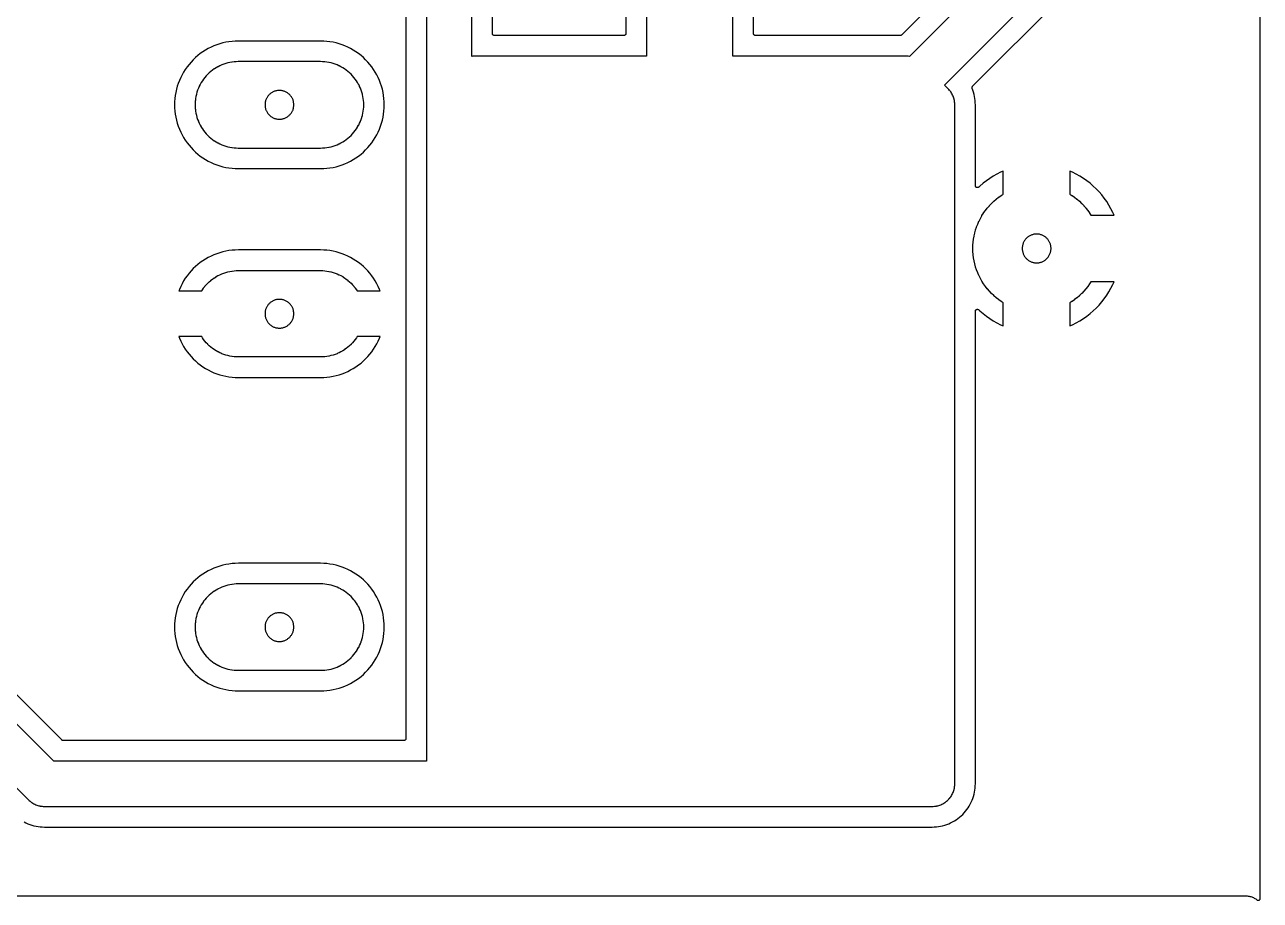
# Model space of a CAD drawing. Header units: millimetres. Extents: x -0.1 to 60, y -80 to 0.1.
# Drawn here: x 30 to 60.05, y -39.66 to -18.37 of the extents above; entities that cross this region are included whole.
import ezdxf

# ---------------------------------------------------------------- set-up
doc = ezdxf.new("R2010")
doc.units = ezdxf.units.MM

msp = doc.modelspace()

# ---------------------------------------------------------------- linework, layer by layer
for points in [[(0, -39.555), (59.689, -39.555), (59.712, -39.555), (59.734, -39.557), (59.756, -39.56), (59.778, -39.563), (59.799, -39.568), (59.821, -39.574), (59.842, -39.581), (59.862, -39.589), (59.883, -39.598), (59.902, -39.608), (59.921, -39.619), (59.94, -39.631), (59.958, -39.643), (59.969, -39.652), (59.971, -39.653), (59.973, -39.655), (59.975, -39.656), (59.977, -39.657), (59.98, -39.658), (59.982, -39.659), (59.984, -39.66), (59.986, -39.661), (59.989, -39.661), (59.991, -39.662), (59.994, -39.662), (59.996, -39.662), (59.998, -39.663), (60.001, -39.663), (60.003, -39.662), (60.006, -39.662), (60.008, -39.662), (60.01, -39.661), (60.013, -39.661), (60.015, -39.66), (60.017, -39.659), (60.02, -39.659), (60.022, -39.657), (60.024, -39.656), (60.026, -39.655), (60.028, -39.654), (60.03, -39.652), (60.032, -39.651), (60.034, -39.649), (60.036, -39.648), (60.037, -39.646), (60.039, -39.644), (60.04, -39.642), (60.042, -39.64), (60.043, -39.638), (60.044, -39.636), (60.045, -39.634), (60.046, -39.631), (60.047, -39.629), (60.048, -39.627), (60.049, -39.625), (60.049, -39.622), (60.049, -39.62), (60.05, -39.617), (60.05, -39.615), (60.05, -39.613), (60.05, 0)], [(39.772, -9.843), (39.772, -36.28), (30.708, -36.28), (28.49, -34.062)], [(39.272, -9.843), (39.272, -35.729), (39.272, -35.732), (39.272, -35.734), (39.271, -35.737), (39.271, -35.739), (39.27, -35.742), (39.27, -35.744), (39.269, -35.746), (39.268, -35.749), (39.267, -35.751), (39.266, -35.753), (39.265, -35.755), (39.264, -35.757), (39.262, -35.759), (39.261, -35.761), (39.259, -35.763), (39.257, -35.765), (39.256, -35.766), (39.254, -35.768), (39.252, -35.77), (39.25, -35.771), (39.248, -35.772), (39.246, -35.774), (39.243, -35.775), (39.241, -35.776), (39.239, -35.777), (39.236, -35.777), (39.234, -35.778), (39.232, -35.778), (39.229, -35.779), (39.227, -35.779), (39.224, -35.779), (39.222, -35.779), (30.936, -35.779), (30.933, -35.779), (30.931, -35.779), (30.929, -35.779), (30.926, -35.778), (30.924, -35.778), (30.921, -35.777), (30.919, -35.777), (30.917, -35.776), (30.914, -35.775), (30.912, -35.774), (30.91, -35.772), (30.908, -35.771), (30.906, -35.77), (30.904, -35.768), (30.902, -35.766), (30.901, -35.765), (29.005, -33.869)], [(45.122, -14.561), (45.122, -19.135), (40.958, -19.135), (40.956, -19.135), (40.932, -19.135), (40.929, -19.135), (40.905, -19.137), (40.902, -19.138), (40.878, -19.141), (40.876, -19.141), (40.873, -19.141), (40.873, -10.07)], [(44.622, -17.857), (44.622, -18.584), (44.622, -18.587), (44.622, -18.589), (44.622, -18.592), (44.621, -18.594), (44.621, -18.597), (44.62, -18.599), (44.619, -18.601), (44.618, -18.604), (44.617, -18.606), (44.616, -18.608), (44.615, -18.61), (44.614, -18.612), (44.612, -18.614), (44.611, -18.616), (44.609, -18.618), (44.608, -18.62), (44.606, -18.621), (44.604, -18.623), (44.602, -18.625), (44.6, -18.626), (44.598, -18.627), (44.596, -18.629), (44.594, -18.63), (44.591, -18.631), (44.589, -18.632), (44.587, -18.632), (44.584, -18.633), (44.582, -18.633), (44.58, -18.634), (44.577, -18.634), (44.575, -18.634), (44.572, -18.634), (41.423, -18.634), (41.421, -18.634), (41.418, -18.634), (41.416, -18.634), (41.413, -18.633), (41.411, -18.633), (41.409, -18.632), (41.406, -18.632), (41.404, -18.631), (41.402, -18.63), (41.399, -18.629), (41.397, -18.627), (41.395, -18.626), (41.393, -18.625), (41.391, -18.623), (41.389, -18.621), (41.388, -18.62), (41.386, -18.618), (41.384, -18.616), (41.383, -18.614), (41.381, -18.612), (41.38, -18.61), (41.379, -18.608), (41.378, -18.606), (41.377, -18.604), (41.376, -18.601), (41.375, -18.599), (41.375, -18.597), (41.374, -18.594), (41.374, -18.592), (41.373, -18.589), (41.373, -18.587), (41.373, -18.584), (41.373, -10.298)], [(55.693, -14.966), (51.518, -19.141), (51.517, -19.141), (51.515, -19.141), (51.49, -19.138), (51.488, -19.137), (51.463, -19.135), (51.461, -19.135), (51.436, -19.135), (51.435, -19.135), (47.224, -19.135), (47.224, -14.561)], [(54.929, -15.023), (51.332, -18.62), (51.33, -18.621), (51.328, -18.623), (51.326, -18.625), (51.324, -18.626), (51.322, -18.627), (51.32, -18.629), (51.318, -18.63), (51.316, -18.631), (51.313, -18.632), (51.311, -18.632), (51.309, -18.633), (51.306, -18.633), (51.304, -18.634), (51.302, -18.634), (51.299, -18.634), (51.297, -18.634), (47.774, -18.634), (47.771, -18.634), (47.769, -18.634), (47.766, -18.634), (47.764, -18.633), (47.762, -18.633), (47.759, -18.632), (47.757, -18.632), (47.755, -18.631), (47.752, -18.63), (47.75, -18.629), (47.748, -18.627), (47.746, -18.626), (47.744, -18.625), (47.742, -18.623), (47.74, -18.621), (47.738, -18.62), (47.737, -18.618), (47.735, -18.616), (47.734, -18.614), (47.732, -18.612), (47.731, -18.61), (47.73, -18.608), (47.729, -18.606), (47.728, -18.604), (47.727, -18.601), (47.726, -18.599), (47.725, -18.597), (47.725, -18.594), (47.724, -18.592), (47.724, -18.589), (47.724, -18.587), (47.724, -18.584), (47.724, -17.857)], [(27.551, -34.679), (30.091, -37.219), (30.092, -37.22), (30.11, -37.237), (30.111, -37.239), (30.13, -37.255), (30.132, -37.256), (30.151, -37.271), (30.153, -37.273), (30.173, -37.287), (30.175, -37.288), (30.196, -37.301), (30.198, -37.303), (30.22, -37.315), (30.222, -37.316), (30.244, -37.327), (30.246, -37.328), (30.268, -37.338), (30.271, -37.339), (30.293, -37.348), (30.296, -37.348), (30.319, -37.356), (30.321, -37.357), (30.345, -37.363), (30.347, -37.364), (30.371, -37.369), (30.374, -37.37), (30.398, -37.374), (30.4, -37.374), (30.425, -37.377), (30.427, -37.378), (30.452, -37.38), (30.454, -37.38), (30.479, -37.38), (30.48, -37.38), (52.07, -37.38), (52.071, -37.38), (52.096, -37.38), (52.098, -37.38), (52.123, -37.378), (52.125, -37.377), (52.15, -37.374), (52.152, -37.374), (52.176, -37.37), (52.179, -37.369), (52.203, -37.364), (52.205, -37.363), (52.229, -37.357), (52.231, -37.356), (52.254, -37.348), (52.257, -37.348), (52.279, -37.339), (52.282, -37.338), (52.304, -37.328), (52.306, -37.327), (52.328, -37.316), (52.33, -37.315), (52.352, -37.303), (52.354, -37.301), (52.375, -37.288), (52.377, -37.287), (52.397, -37.273), (52.399, -37.271), (52.418, -37.256), (52.42, -37.255), (52.439, -37.239), (52.44, -37.237), (52.458, -37.22), (52.46, -37.218), (52.477, -37.2), (52.479, -37.199), (52.495, -37.18), (52.496, -37.178), (52.511, -37.159), (52.513, -37.157), (52.527, -37.137), (52.528, -37.135), (52.541, -37.114), (52.543, -37.112), (52.555, -37.09), (52.556, -37.088), (52.567, -37.066), (52.568, -37.064), (52.578, -37.042), (52.579, -37.039), (52.588, -37.017), (52.588, -37.014), (52.596, -36.991), (52.597, -36.989), (52.603, -36.965), (52.604, -36.963), (52.609, -36.939), (52.61, -36.936), (52.614, -36.912), (52.614, -36.91), (52.617, -36.885), (52.618, -36.883), (52.62, -36.858), (52.62, -36.856), (52.62, -36.831), (52.62, -36.83), (52.62, -20.32), (52.62, -20.319), (52.62, -20.294), (52.62, -20.292), (52.618, -20.267), (52.617, -20.265), (52.614, -20.24), (52.614, -20.238), (52.61, -20.214), (52.609, -20.211), (52.604, -20.187), (52.603, -20.185), (52.597, -20.161), (52.596, -20.159), (52.588, -20.136), (52.588, -20.133), (52.579, -20.111), (52.578, -20.108), (52.568, -20.086), (52.567, -20.084), (52.556, -20.062), (52.555, -20.06), (52.543, -20.038), (52.541, -20.036), (52.528, -20.015), (52.527, -20.013), (52.513, -19.993), (52.511, -19.991), (52.496, -19.972), (52.495, -19.97), (52.479, -19.951), (52.477, -19.95), (52.46, -19.932), (52.459, -19.931), (52.372, -19.844), (56.904, -15.312)], [(29.985, -37.756), (30.031, -37.78), (30.078, -37.801), (30.126, -37.819), (30.175, -37.835), (30.225, -37.849), (30.275, -37.86), (30.326, -37.869), (30.377, -37.875), (30.428, -37.879), (30.481, -37.881), (52.069, -37.881), (52.122, -37.879), (52.173, -37.875), (52.224, -37.869), (52.275, -37.86), (52.325, -37.849), (52.375, -37.835), (52.424, -37.819), (52.472, -37.801), (52.519, -37.78), (52.565, -37.756), (52.61, -37.731), (52.654, -37.703), (52.696, -37.674), (52.736, -37.642), (52.775, -37.608), (52.813, -37.573), (52.848, -37.535), (52.882, -37.496), (52.914, -37.456), (52.943, -37.414), (52.971, -37.37), (52.996, -37.325), (53.02, -37.279), (53.041, -37.232), (53.059, -37.184), (53.075, -37.135), (53.089, -37.085), (53.1, -37.035), (53.109, -36.984), (53.115, -36.933), (53.119, -36.882), (53.121, -36.829), (53.121, -25.341), (53.121, -25.338), (53.121, -25.336), (53.121, -25.333), (53.121, -25.331), (53.122, -25.329), (53.123, -25.326), (53.123, -25.324), (53.124, -25.322), (53.125, -25.32), (53.126, -25.317), (53.128, -25.315), (53.129, -25.313), (53.13, -25.311), (53.132, -25.309), (53.133, -25.307), (53.135, -25.306), (53.137, -25.304), (53.138, -25.302), (53.14, -25.301), (53.142, -25.299), (53.144, -25.298), (53.146, -25.297), (53.149, -25.296), (53.151, -25.295), (53.153, -25.294), (53.155, -25.293), (53.158, -25.292), (53.16, -25.292), (53.162, -25.291), (53.165, -25.291), (53.167, -25.291), (53.17, -25.291), (53.172, -25.291), (53.175, -25.291), (53.177, -25.291), (53.179, -25.292), (53.182, -25.292), (53.184, -25.293), (53.186, -25.293), (53.189, -25.294), (53.191, -25.295), (53.193, -25.296), (53.195, -25.297), (53.197, -25.299), (53.199, -25.3), (53.201, -25.301), (53.203, -25.303), (53.205, -25.305), (53.233, -25.331), (53.31, -25.397), (53.389, -25.459), (53.471, -25.517), (53.556, -25.571), (53.644, -25.62), (53.734, -25.666), (53.8, -25.695), (53.8, -25.134), (53.75, -25.102), (53.748, -25.101), (53.688, -25.058), (53.686, -25.057), (53.628, -25.011), (53.626, -25.01), (53.57, -24.962), (53.568, -24.96), (53.515, -24.909), (53.513, -24.908), (53.462, -24.854), (53.461, -24.852), (53.413, -24.797), (53.411, -24.795), (53.366, -24.737), (53.364, -24.735), (53.322, -24.675), (53.321, -24.673), (53.281, -24.61), (53.28, -24.608), (53.244, -24.544), (53.242, -24.542), (53.209, -24.476), (53.208, -24.474), (53.178, -24.407), (53.178, -24.405), (53.151, -24.336), (53.15, -24.334), (53.127, -24.264), (53.126, -24.261), (53.107, -24.19), (53.106, -24.188), (53.09, -24.116), (53.09, -24.114), (53.077, -24.041), (53.077, -24.039), (53.068, -23.966), (53.067, -23.963), (53.062, -23.89), (53.062, -23.887), (53.06, -23.814), (53.06, -23.811), (53.062, -23.738), (53.062, -23.735), (53.067, -23.662), (53.068, -23.659), (53.077, -23.586), (53.077, -23.584), (53.09, -23.511), (53.09, -23.509), (53.106, -23.437), (53.107, -23.435), (53.126, -23.364), (53.127, -23.361), (53.15, -23.291), (53.151, -23.289), (53.178, -23.22), (53.178, -23.218), (53.208, -23.151), (53.209, -23.149), (53.242, -23.083), (53.244, -23.081), (53.28, -23.017), (53.281, -23.015), (53.321, -22.952), (53.322, -22.95), (53.364, -22.89), (53.366, -22.888), (53.411, -22.83), (53.413, -22.828), (53.461, -22.773), (53.462, -22.771), (53.513, -22.717), (53.515, -22.716), (53.568, -22.665), (53.57, -22.663), (53.626, -22.615), (53.628, -22.614), (53.686, -22.568), (53.688, -22.567), (53.748, -22.524), (53.75, -22.523), (53.8, -22.491), (53.8, -21.93), (53.734, -21.959), (53.644, -22.005), (53.556, -22.054), (53.471, -22.108), (53.389, -22.166), (53.31, -22.228), (53.233, -22.294), (53.205, -22.32), (53.203, -22.322), (53.201, -22.324), (53.199, -22.325), (53.197, -22.326), (53.195, -22.328), (53.193, -22.329), (53.191, -22.33), (53.189, -22.331), (53.186, -22.332), (53.184, -22.332), (53.182, -22.333), (53.179, -22.333), (53.177, -22.334), (53.175, -22.334), (53.172, -22.334), (53.17, -22.334), (53.167, -22.334), (53.165, -22.334), (53.162, -22.334), (53.16, -22.333), (53.158, -22.333), (53.155, -22.332), (53.153, -22.331), (53.151, -22.33), (53.149, -22.329), (53.146, -22.328), (53.144, -22.327), (53.142, -22.326), (53.14, -22.324), (53.138, -22.323), (53.137, -22.321), (53.135, -22.319), (53.133, -22.318), (53.132, -22.316), (53.13, -22.314), (53.129, -22.312), (53.128, -22.31), (53.126, -22.308), (53.125, -22.305), (53.124, -22.303), (53.123, -22.301), (53.123, -22.299), (53.122, -22.296), (53.121, -22.294), (53.121, -22.292), (53.121, -22.289), (53.121, -22.287), (53.121, -22.284), (53.121, -20.321), (53.119, -20.268), (53.115, -20.217), (53.109, -20.166), (53.1, -20.115), (53.089, -20.065), (53.075, -20.015), (53.059, -19.966), (53.042, -19.923), (53.042, -19.921), (53.041, -19.918), (53.04, -19.916), (53.04, -19.914), (53.039, -19.911), (53.039, -19.909), (53.039, -19.906), (53.039, -19.904), (53.039, -19.902), (53.039, -19.899), (53.04, -19.897), (53.04, -19.894), (53.041, -19.892), (53.041, -19.89), (53.042, -19.888), (53.043, -19.885), (53.044, -19.883), (53.045, -19.881), (53.046, -19.879), (53.048, -19.877), (53.049, -19.875), (53.051, -19.873), (53.052, -19.871), (53.054, -19.869), (57.257, -15.666)], [(37.194, -18.769), (35.196, -18.769), (35.119, -18.771), (35.043, -18.777), (34.967, -18.786), (34.892, -18.799), (34.818, -18.816), (34.745, -18.836), (34.673, -18.86), (34.602, -18.887), (34.532, -18.918), (34.464, -18.952), (34.398, -18.99), (34.333, -19.031), (34.271, -19.074), (34.211, -19.121), (34.154, -19.171), (34.098, -19.223), (34.046, -19.279), (33.996, -19.336), (33.949, -19.396), (33.906, -19.458), (33.865, -19.523), (33.827, -19.589), (33.793, -19.657), (33.762, -19.727), (33.735, -19.798), (33.711, -19.87), (33.691, -19.943), (33.674, -20.017), (33.661, -20.092), (33.652, -20.168), (33.646, -20.244), (33.644, -20.32), (33.646, -20.396), (33.652, -20.472), (33.661, -20.548), (33.674, -20.623), (33.691, -20.697), (33.711, -20.77), (33.735, -20.842), (33.762, -20.913), (33.793, -20.983), (33.827, -21.051), (33.865, -21.117), (33.906, -21.182), (33.949, -21.244), (33.996, -21.304), (34.046, -21.361), (34.098, -21.417), (34.154, -21.469), (34.211, -21.519), (34.271, -21.566), (34.333, -21.609), (34.398, -21.65), (34.464, -21.688), (34.532, -21.722), (34.602, -21.753), (34.673, -21.78), (34.745, -21.804), (34.818, -21.824), (34.892, -21.841), (34.967, -21.854), (35.043, -21.863), (35.119, -21.869), (35.196, -21.871), (37.194, -21.871), (37.271, -21.869), (37.347, -21.863), (37.423, -21.854), (37.498, -21.841), (37.572, -21.824), (37.645, -21.804), (37.717, -21.78), (37.788, -21.753), (37.858, -21.722), (37.926, -21.688), (37.992, -21.65), (38.057, -21.609), (38.119, -21.566), (38.179, -21.519), (38.236, -21.469), (38.292, -21.417), (38.344, -21.361), (38.394, -21.304), (38.441, -21.244), (38.484, -21.182), (38.525, -21.117), (38.563, -21.051), (38.597, -20.983), (38.628, -20.913), (38.655, -20.842), (38.679, -20.77), (38.699, -20.697), (38.716, -20.623), (38.729, -20.548), (38.738, -20.472), (38.744, -20.396), (38.746, -20.32), (38.744, -20.244), (38.738, -20.168), (38.729, -20.092), (38.716, -20.017), (38.699, -19.943), (38.679, -19.87), (38.655, -19.798), (38.628, -19.727), (38.597, -19.657), (38.563, -19.589), (38.525, -19.523), (38.484, -19.458), (38.441, -19.396), (38.394, -19.336), (38.344, -19.279), (38.292, -19.223), (38.236, -19.171), (38.179, -19.121), (38.119, -19.074), (38.057, -19.031), (37.992, -18.99), (37.926, -18.952), (37.858, -18.918), (37.788, -18.887), (37.717, -18.86), (37.645, -18.836), (37.572, -18.816), (37.498, -18.799), (37.423, -18.786), (37.347, -18.777), (37.271, -18.771), (37.194, -18.769)], [(37.195, -19.269), (35.195, -19.269), (35.194, -19.27), (35.145, -19.271), (35.142, -19.271), (35.093, -19.274), (35.091, -19.275), (35.042, -19.281), (35.04, -19.281), (34.991, -19.289), (34.989, -19.29), (34.941, -19.301), (34.939, -19.301), (34.891, -19.314), (34.889, -19.315), (34.842, -19.331), (34.84, -19.331), (34.794, -19.349), (34.792, -19.35), (34.747, -19.37), (34.745, -19.371), (34.701, -19.393), (34.699, -19.394), (34.656, -19.418), (34.654, -19.42), (34.612, -19.446), (34.61, -19.447), (34.57, -19.476), (34.568, -19.477), (34.53, -19.507), (34.528, -19.509), (34.49, -19.541), (34.489, -19.542), (34.453, -19.576), (34.451, -19.578), (34.417, -19.614), (34.416, -19.615), (34.384, -19.653), (34.382, -19.655), (34.352, -19.693), (34.351, -19.695), (34.322, -19.735), (34.321, -19.737), (34.295, -19.779), (34.293, -19.781), (34.269, -19.824), (34.268, -19.826), (34.246, -19.87), (34.245, -19.872), (34.225, -19.917), (34.224, -19.919), (34.206, -19.965), (34.206, -19.967), (34.19, -20.014), (34.189, -20.016), (34.176, -20.064), (34.176, -20.066), (34.165, -20.114), (34.164, -20.116), (34.156, -20.165), (34.156, -20.167), (34.15, -20.216), (34.149, -20.218), (34.146, -20.267), (34.146, -20.27), (34.145, -20.319), (34.145, -20.321), (34.146, -20.37), (34.146, -20.373), (34.149, -20.422), (34.15, -20.424), (34.156, -20.473), (34.156, -20.475), (34.164, -20.524), (34.165, -20.526), (34.176, -20.574), (34.176, -20.576), (34.189, -20.624), (34.19, -20.626), (34.206, -20.673), (34.206, -20.675), (34.224, -20.721), (34.225, -20.723), (34.245, -20.768), (34.246, -20.77), (34.268, -20.814), (34.269, -20.816), (34.293, -20.859), (34.295, -20.861), (34.321, -20.903), (34.322, -20.905), (34.351, -20.945), (34.352, -20.947), (34.382, -20.985), (34.384, -20.987), (34.416, -21.025), (34.417, -21.026), (34.451, -21.062), (34.453, -21.064), (34.489, -21.098), (34.49, -21.099), (34.528, -21.131), (34.53, -21.133), (34.568, -21.163), (34.57, -21.164), (34.61, -21.193), (34.612, -21.194), (34.654, -21.22), (34.656, -21.222), (34.699, -21.246), (34.701, -21.247), (34.745, -21.269), (34.747, -21.27), (34.792, -21.29), (34.794, -21.291), (34.84, -21.309), (34.842, -21.309), (34.889, -21.325), (34.891, -21.326), (34.939, -21.339), (34.941, -21.339), (34.989, -21.35), (34.991, -21.351), (35.04, -21.359), (35.042, -21.359), (35.091, -21.365), (35.093, -21.366), (35.142, -21.369), (35.145, -21.369), (35.194, -21.37), (35.195, -21.371), (37.195, -21.371), (37.196, -21.37), (37.245, -21.369), (37.248, -21.369), (37.297, -21.366), (37.299, -21.365), (37.348, -21.359), (37.35, -21.359), (37.399, -21.351), (37.401, -21.35), (37.449, -21.339), (37.451, -21.339), (37.499, -21.326), (37.501, -21.325), (37.548, -21.309), (37.55, -21.309), (37.596, -21.291), (37.598, -21.29), (37.643, -21.27), (37.645, -21.269), (37.689, -21.247), (37.691, -21.246), (37.734, -21.222), (37.736, -21.22), (37.778, -21.194), (37.78, -21.193), (37.82, -21.164), (37.822, -21.163), (37.86, -21.133), (37.862, -21.131), (37.9, -21.099), (37.901, -21.098), (37.937, -21.064), (37.939, -21.062), (37.973, -21.026), (37.974, -21.025), (38.006, -20.987), (38.008, -20.985), (38.038, -20.947), (38.039, -20.945), (38.068, -20.905), (38.069, -20.903), (38.095, -20.861), (38.097, -20.859), (38.121, -20.816), (38.122, -20.814), (38.144, -20.77), (38.145, -20.768), (38.165, -20.723), (38.166, -20.721), (38.184, -20.675), (38.184, -20.673), (38.2, -20.626), (38.201, -20.624), (38.214, -20.576), (38.214, -20.574), (38.225, -20.526), (38.226, -20.524), (38.234, -20.475), (38.234, -20.473), (38.24, -20.424), (38.241, -20.422), (38.244, -20.373), (38.244, -20.37), (38.245, -20.321), (38.245, -20.319), (38.244, -20.27), (38.244, -20.267), (38.241, -20.218), (38.24, -20.216), (38.234, -20.167), (38.234, -20.165), (38.226, -20.116), (38.225, -20.114), (38.214, -20.066), (38.214, -20.064), (38.201, -20.016), (38.2, -20.014), (38.184, -19.967), (38.184, -19.965), (38.166, -19.919), (38.165, -19.917), (38.145, -19.872), (38.144, -19.87), (38.122, -19.826), (38.121, -19.824), (38.097, -19.781), (38.095, -19.779), (38.069, -19.737), (38.068, -19.735), (38.039, -19.695), (38.038, -19.693), (38.008, -19.655), (38.006, -19.653), (37.974, -19.615), (37.973, -19.614), (37.939, -19.578), (37.937, -19.576), (37.901, -19.542), (37.9, -19.541), (37.862, -19.509), (37.86, -19.507), (37.822, -19.477), (37.82, -19.476), (37.78, -19.447), (37.778, -19.446), (37.736, -19.42), (37.734, -19.418), (37.691, -19.394), (37.689, -19.393), (37.645, -19.371), (37.643, -19.37), (37.598, -19.35), (37.596, -19.349), (37.55, -19.331), (37.548, -19.331), (37.501, -19.315), (37.499, -19.314), (37.451, -19.301), (37.449, -19.301), (37.401, -19.29), (37.399, -19.289), (37.35, -19.281), (37.348, -19.281), (37.299, -19.275), (37.297, -19.274), (37.248, -19.271), (37.245, -19.271), (37.196, -19.27), (37.195, -19.269)], [(36.545, -20.32), (36.545, -20.303), (36.543, -20.286), (36.541, -20.269), (36.538, -20.252), (36.534, -20.235), (36.53, -20.218), (36.525, -20.202), (36.518, -20.186), (36.511, -20.17), (36.504, -20.155), (36.495, -20.14), (36.486, -20.126), (36.476, -20.112), (36.466, -20.098), (36.454, -20.085), (36.442, -20.073), (36.43, -20.061), (36.417, -20.049), (36.403, -20.039), (36.389, -20.029), (36.375, -20.02), (36.36, -20.011), (36.345, -20.004), (36.329, -19.997), (36.313, -19.99), (36.297, -19.985), (36.28, -19.981), (36.263, -19.977), (36.246, -19.974), (36.229, -19.972), (36.212, -19.97), (36.195, -19.97), (36.178, -19.97), (36.161, -19.972), (36.144, -19.974), (36.127, -19.977), (36.11, -19.981), (36.093, -19.985), (36.077, -19.99), (36.061, -19.997), (36.045, -20.004), (36.03, -20.011), (36.015, -20.02), (36.001, -20.029), (35.987, -20.039), (35.973, -20.049), (35.96, -20.061), (35.948, -20.073), (35.936, -20.085), (35.924, -20.098), (35.914, -20.112), (35.904, -20.126), (35.895, -20.14), (35.886, -20.155), (35.879, -20.17), (35.872, -20.186), (35.865, -20.202), (35.86, -20.218), (35.856, -20.235), (35.852, -20.252), (35.849, -20.269), (35.847, -20.286), (35.845, -20.303), (35.845, -20.32), (35.845, -20.337), (35.847, -20.354), (35.849, -20.371), (35.852, -20.388), (35.856, -20.405), (35.86, -20.422), (35.865, -20.438), (35.872, -20.454), (35.879, -20.47), (35.886, -20.485), (35.895, -20.5), (35.904, -20.514), (35.914, -20.528), (35.924, -20.542), (35.936, -20.555), (35.948, -20.567), (35.96, -20.579), (35.973, -20.591), (35.987, -20.601), (36.001, -20.611), (36.015, -20.62), (36.03, -20.629), (36.045, -20.636), (36.061, -20.643), (36.077, -20.65), (36.093, -20.655), (36.11, -20.659), (36.127, -20.663), (36.144, -20.666), (36.161, -20.668), (36.178, -20.67), (36.195, -20.67), (36.212, -20.67), (36.229, -20.668), (36.246, -20.666), (36.263, -20.663), (36.28, -20.659), (36.297, -20.655), (36.313, -20.65), (36.329, -20.643), (36.345, -20.636), (36.36, -20.629), (36.375, -20.62), (36.389, -20.611), (36.403, -20.601), (36.417, -20.591), (36.43, -20.579), (36.442, -20.567), (36.454, -20.555), (36.466, -20.542), (36.476, -20.528), (36.486, -20.514), (36.495, -20.5), (36.504, -20.485), (36.511, -20.47), (36.518, -20.454), (36.525, -20.438), (36.53, -20.422), (36.534, -20.405), (36.538, -20.388), (36.541, -20.371), (36.543, -20.354), (36.545, -20.337), (36.545, -20.32)], [(55.42, -22.491), (55.47, -22.523), (55.472, -22.524), (55.532, -22.567), (55.534, -22.568), (55.592, -22.614), (55.594, -22.615), (55.65, -22.663), (55.652, -22.665), (55.705, -22.716), (55.707, -22.717), (55.758, -22.771), (55.759, -22.773), (55.807, -22.828), (55.809, -22.83), (55.854, -22.888), (55.856, -22.89), (55.898, -22.95), (55.899, -22.952), (55.931, -23.003), (56.493, -23.003), (56.463, -22.936), (56.418, -22.846), (56.368, -22.759), (56.315, -22.674), (56.257, -22.591), (56.195, -22.512), (56.129, -22.436), (56.06, -22.363), (55.987, -22.294), (55.91, -22.228), (55.831, -22.166), (55.749, -22.108), (55.664, -22.054), (55.576, -22.005), (55.486, -21.959), (55.42, -21.93), (55.42, -22.491)], [(54.96, -23.812), (54.96, -23.795), (54.958, -23.778), (54.956, -23.761), (54.953, -23.744), (54.949, -23.727), (54.945, -23.711), (54.94, -23.695), (54.933, -23.679), (54.926, -23.663), (54.919, -23.648), (54.91, -23.633), (54.901, -23.618), (54.891, -23.604), (54.881, -23.59), (54.869, -23.577), (54.857, -23.565), (54.845, -23.553), (54.832, -23.542), (54.818, -23.531), (54.804, -23.521), (54.79, -23.512), (54.775, -23.504), (54.76, -23.496), (54.744, -23.489), (54.728, -23.483), (54.712, -23.478), (54.695, -23.473), (54.678, -23.469), (54.661, -23.466), (54.644, -23.464), (54.627, -23.463), (54.61, -23.463), (54.593, -23.463), (54.576, -23.464), (54.559, -23.466), (54.542, -23.469), (54.525, -23.473), (54.508, -23.478), (54.492, -23.483), (54.476, -23.489), (54.46, -23.496), (54.445, -23.504), (54.43, -23.512), (54.416, -23.521), (54.402, -23.531), (54.388, -23.542), (54.375, -23.553), (54.363, -23.565), (54.351, -23.577), (54.339, -23.59), (54.329, -23.604), (54.319, -23.618), (54.31, -23.633), (54.301, -23.648), (54.294, -23.663), (54.287, -23.679), (54.28, -23.695), (54.275, -23.711), (54.271, -23.727), (54.267, -23.744), (54.264, -23.761), (54.262, -23.778), (54.26, -23.795), (54.26, -23.812), (54.26, -23.83), (54.262, -23.847), (54.264, -23.864), (54.267, -23.881), (54.271, -23.898), (54.275, -23.914), (54.28, -23.93), (54.287, -23.946), (54.294, -23.962), (54.301, -23.977), (54.31, -23.992), (54.319, -24.007), (54.329, -24.021), (54.339, -24.035), (54.351, -24.048), (54.363, -24.06), (54.375, -24.072), (54.388, -24.083), (54.402, -24.094), (54.416, -24.104), (54.43, -24.113), (54.445, -24.121), (54.46, -24.129), (54.476, -24.136), (54.492, -24.142), (54.508, -24.147), (54.525, -24.152), (54.542, -24.156), (54.559, -24.159), (54.576, -24.161), (54.593, -24.162), (54.61, -24.162), (54.627, -24.162), (54.644, -24.161), (54.661, -24.159), (54.678, -24.156), (54.695, -24.152), (54.712, -24.147), (54.728, -24.142), (54.744, -24.136), (54.76, -24.129), (54.775, -24.121), (54.79, -24.113), (54.804, -24.104), (54.818, -24.094), (54.832, -24.083), (54.845, -24.072), (54.857, -24.06), (54.869, -24.048), (54.881, -24.035), (54.891, -24.021), (54.901, -24.007), (54.91, -23.992), (54.919, -23.977), (54.926, -23.962), (54.933, -23.946), (54.94, -23.93), (54.945, -23.914), (54.949, -23.898), (54.953, -23.881), (54.956, -23.864), (54.958, -23.847), (54.96, -23.83), (54.96, -23.812)], [(33.748, -24.843), (34.304, -24.843), (34.321, -24.817), (34.322, -24.815), (34.351, -24.775), (34.352, -24.773), (34.382, -24.735), (34.384, -24.733), (34.416, -24.695), (34.417, -24.694), (34.451, -24.658), (34.453, -24.656), (34.489, -24.622), (34.49, -24.621), (34.528, -24.589), (34.53, -24.587), (34.568, -24.557), (34.57, -24.556), (34.61, -24.527), (34.612, -24.526), (34.654, -24.5), (34.656, -24.498), (34.699, -24.474), (34.701, -24.473), (34.745, -24.451), (34.747, -24.45), (34.792, -24.43), (34.794, -24.429), (34.84, -24.411), (34.842, -24.411), (34.889, -24.395), (34.891, -24.394), (34.939, -24.381), (34.941, -24.381), (34.989, -24.37), (34.991, -24.369), (35.04, -24.361), (35.042, -24.361), (35.091, -24.355), (35.093, -24.354), (35.142, -24.351), (35.145, -24.351), (35.194, -24.35), (35.195, -24.349), (37.195, -24.349), (37.196, -24.35), (37.245, -24.351), (37.248, -24.351), (37.297, -24.354), (37.299, -24.355), (37.348, -24.361), (37.35, -24.361), (37.399, -24.369), (37.401, -24.37), (37.449, -24.381), (37.451, -24.381), (37.499, -24.394), (37.501, -24.395), (37.548, -24.411), (37.55, -24.411), (37.596, -24.429), (37.598, -24.43), (37.643, -24.45), (37.645, -24.451), (37.689, -24.473), (37.691, -24.474), (37.734, -24.498), (37.736, -24.5), (37.778, -24.526), (37.78, -24.527), (37.82, -24.556), (37.822, -24.557), (37.86, -24.587), (37.862, -24.589), (37.9, -24.621), (37.901, -24.622), (37.937, -24.656), (37.939, -24.658), (37.973, -24.694), (37.974, -24.695), (38.006, -24.733), (38.008, -24.735), (38.038, -24.773), (38.039, -24.775), (38.068, -24.815), (38.069, -24.817), (38.086, -24.843), (38.642, -24.843), (38.628, -24.807), (38.597, -24.737), (38.563, -24.669), (38.525, -24.603), (38.484, -24.538), (38.441, -24.476), (38.394, -24.416), (38.344, -24.359), (38.292, -24.303), (38.236, -24.251), (38.179, -24.201), (38.119, -24.154), (38.057, -24.111), (37.992, -24.07), (37.926, -24.032), (37.858, -23.998), (37.788, -23.967), (37.717, -23.94), (37.645, -23.916), (37.572, -23.896), (37.498, -23.879), (37.423, -23.866), (37.347, -23.857), (37.271, -23.851), (37.194, -23.849), (35.196, -23.849), (35.119, -23.851), (35.043, -23.857), (34.967, -23.866), (34.892, -23.879), (34.818, -23.896), (34.745, -23.916), (34.673, -23.94), (34.602, -23.967), (34.532, -23.998), (34.464, -24.032), (34.398, -24.07), (34.333, -24.111), (34.271, -24.154), (34.211, -24.201), (34.154, -24.251), (34.098, -24.303), (34.046, -24.359), (33.996, -24.416), (33.949, -24.476), (33.906, -24.538), (33.865, -24.603), (33.827, -24.669), (33.793, -24.737), (33.762, -24.807), (33.748, -24.843)], [(55.42, -25.695), (55.486, -25.666), (55.576, -25.62), (55.664, -25.571), (55.749, -25.517), (55.831, -25.459), (55.91, -25.397), (55.987, -25.331), (56.06, -25.262), (56.129, -25.189), (56.195, -25.113), (56.257, -25.034), (56.315, -24.951), (56.368, -24.866), (56.418, -24.779), (56.463, -24.689), (56.493, -24.623), (55.931, -24.623), (55.899, -24.673), (55.898, -24.675), (55.856, -24.735), (55.854, -24.737), (55.809, -24.795), (55.807, -24.797), (55.759, -24.852), (55.758, -24.854), (55.707, -24.908), (55.705, -24.909), (55.652, -24.96), (55.65, -24.962), (55.594, -25.01), (55.592, -25.011), (55.534, -25.057), (55.532, -25.058), (55.472, -25.101), (55.47, -25.102), (55.42, -25.134), (55.42, -25.695)], [(36.545, -25.4), (36.545, -25.383), (36.543, -25.366), (36.541, -25.349), (36.538, -25.332), (36.534, -25.315), (36.53, -25.298), (36.525, -25.282), (36.518, -25.266), (36.511, -25.25), (36.504, -25.235), (36.495, -25.22), (36.486, -25.206), (36.476, -25.192), (36.466, -25.178), (36.454, -25.165), (36.442, -25.153), (36.43, -25.141), (36.417, -25.129), (36.403, -25.119), (36.389, -25.109), (36.375, -25.1), (36.36, -25.091), (36.345, -25.084), (36.329, -25.077), (36.313, -25.07), (36.297, -25.065), (36.28, -25.061), (36.263, -25.057), (36.246, -25.054), (36.229, -25.052), (36.212, -25.05), (36.195, -25.05), (36.178, -25.05), (36.161, -25.052), (36.144, -25.054), (36.127, -25.057), (36.11, -25.061), (36.093, -25.065), (36.077, -25.07), (36.061, -25.077), (36.045, -25.084), (36.03, -25.091), (36.015, -25.1), (36.001, -25.109), (35.987, -25.119), (35.973, -25.129), (35.96, -25.141), (35.948, -25.153), (35.936, -25.165), (35.924, -25.178), (35.914, -25.192), (35.904, -25.206), (35.895, -25.22), (35.886, -25.235), (35.879, -25.25), (35.872, -25.266), (35.865, -25.282), (35.86, -25.298), (35.856, -25.315), (35.852, -25.332), (35.849, -25.349), (35.847, -25.366), (35.845, -25.383), (35.845, -25.4), (35.845, -25.417), (35.847, -25.434), (35.849, -25.451), (35.852, -25.468), (35.856, -25.485), (35.86, -25.502), (35.865, -25.518), (35.872, -25.534), (35.879, -25.55), (35.886, -25.565), (35.895, -25.58), (35.904, -25.594), (35.914, -25.608), (35.924, -25.622), (35.936, -25.635), (35.948, -25.647), (35.96, -25.659), (35.973, -25.671), (35.987, -25.681), (36.001, -25.691), (36.015, -25.7), (36.03, -25.709), (36.045, -25.716), (36.061, -25.723), (36.077, -25.73), (36.093, -25.735), (36.11, -25.739), (36.127, -25.743), (36.144, -25.746), (36.161, -25.748), (36.178, -25.75), (36.195, -25.75), (36.212, -25.75), (36.229, -25.748), (36.246, -25.746), (36.263, -25.743), (36.28, -25.739), (36.297, -25.735), (36.313, -25.73), (36.329, -25.723), (36.345, -25.716), (36.36, -25.709), (36.375, -25.7), (36.389, -25.691), (36.403, -25.681), (36.417, -25.671), (36.43, -25.659), (36.442, -25.647), (36.454, -25.635), (36.466, -25.622), (36.476, -25.608), (36.486, -25.594), (36.495, -25.58), (36.504, -25.565), (36.511, -25.55), (36.518, -25.534), (36.525, -25.518), (36.53, -25.502), (36.534, -25.485), (36.538, -25.468), (36.541, -25.451), (36.543, -25.434), (36.545, -25.417), (36.545, -25.4)], [(33.748, -25.957), (33.762, -25.993), (33.793, -26.063), (33.827, -26.131), (33.865, -26.197), (33.906, -26.262), (33.949, -26.324), (33.996, -26.384), (34.046, -26.441), (34.098, -26.497), (34.154, -26.549), (34.211, -26.599), (34.271, -26.646), (34.333, -26.689), (34.398, -26.73), (34.464, -26.768), (34.532, -26.802), (34.602, -26.833), (34.673, -26.86), (34.745, -26.884), (34.818, -26.904), (34.892, -26.921), (34.967, -26.934), (35.043, -26.943), (35.119, -26.949), (35.196, -26.951), (37.194, -26.951), (37.271, -26.949), (37.347, -26.943), (37.423, -26.934), (37.498, -26.921), (37.572, -26.904), (37.645, -26.884), (37.717, -26.86), (37.788, -26.833), (37.858, -26.802), (37.926, -26.768), (37.992, -26.73), (38.057, -26.689), (38.119, -26.646), (38.179, -26.599), (38.236, -26.549), (38.292, -26.497), (38.344, -26.441), (38.394, -26.384), (38.441, -26.324), (38.484, -26.262), (38.525, -26.197), (38.563, -26.131), (38.597, -26.063), (38.628, -25.993), (38.642, -25.957), (38.086, -25.957), (38.069, -25.983), (38.068, -25.985), (38.039, -26.025), (38.038, -26.027), (38.008, -26.065), (38.006, -26.067), (37.974, -26.105), (37.973, -26.106), (37.939, -26.142), (37.937, -26.144), (37.901, -26.178), (37.9, -26.179), (37.862, -26.211), (37.86, -26.213), (37.822, -26.243), (37.82, -26.244), (37.78, -26.273), (37.778, -26.274), (37.736, -26.3), (37.734, -26.302), (37.691, -26.326), (37.689, -26.327), (37.645, -26.349), (37.643, -26.35), (37.598, -26.37), (37.596, -26.371), (37.55, -26.389), (37.548, -26.389), (37.501, -26.405), (37.499, -26.406), (37.451, -26.419), (37.449, -26.419), (37.401, -26.43), (37.399, -26.431), (37.35, -26.439), (37.348, -26.439), (37.299, -26.445), (37.297, -26.446), (37.248, -26.449), (37.245, -26.449), (37.196, -26.45), (37.195, -26.451), (35.195, -26.451), (35.194, -26.45), (35.145, -26.449), (35.142, -26.449), (35.093, -26.446), (35.091, -26.445), (35.042, -26.439), (35.04, -26.439), (34.991, -26.431), (34.989, -26.43), (34.941, -26.419), (34.939, -26.419), (34.891, -26.406), (34.889, -26.405), (34.842, -26.389), (34.84, -26.389), (34.794, -26.371), (34.792, -26.37), (34.747, -26.35), (34.745, -26.349), (34.701, -26.327), (34.699, -26.326), (34.656, -26.302), (34.654, -26.3), (34.612, -26.274), (34.61, -26.273), (34.57, -26.244), (34.568, -26.243), (34.53, -26.213), (34.528, -26.211), (34.49, -26.179), (34.489, -26.178), (34.453, -26.144), (34.451, -26.142), (34.417, -26.106), (34.416, -26.105), (34.384, -26.067), (34.382, -26.065), (34.352, -26.027), (34.351, -26.025), (34.322, -25.985), (34.321, -25.983), (34.304, -25.957), (33.748, -25.957)], [(37.194, -31.469), (35.196, -31.469), (35.119, -31.471), (35.043, -31.477), (34.967, -31.486), (34.892, -31.499), (34.818, -31.516), (34.745, -31.536), (34.673, -31.56), (34.602, -31.587), (34.532, -31.618), (34.464, -31.652), (34.398, -31.69), (34.333, -31.731), (34.271, -31.774), (34.211, -31.821), (34.154, -31.871), (34.098, -31.923), (34.046, -31.979), (33.996, -32.036), (33.949, -32.096), (33.906, -32.158), (33.865, -32.223), (33.827, -32.289), (33.793, -32.357), (33.762, -32.427), (33.735, -32.498), (33.711, -32.57), (33.691, -32.643), (33.674, -32.717), (33.661, -32.792), (33.652, -32.868), (33.646, -32.944), (33.644, -33.02), (33.646, -33.096), (33.652, -33.172), (33.661, -33.248), (33.674, -33.323), (33.691, -33.397), (33.711, -33.47), (33.735, -33.542), (33.762, -33.613), (33.793, -33.683), (33.827, -33.751), (33.865, -33.817), (33.906, -33.882), (33.949, -33.944), (33.996, -34.004), (34.046, -34.061), (34.098, -34.117), (34.154, -34.169), (34.211, -34.219), (34.271, -34.266), (34.333, -34.309), (34.398, -34.35), (34.464, -34.388), (34.532, -34.422), (34.602, -34.453), (34.673, -34.48), (34.745, -34.504), (34.818, -34.524), (34.892, -34.541), (34.967, -34.554), (35.043, -34.563), (35.119, -34.569), (35.196, -34.571), (37.194, -34.571), (37.271, -34.569), (37.347, -34.563), (37.423, -34.554), (37.498, -34.541), (37.572, -34.524), (37.645, -34.504), (37.717, -34.48), (37.788, -34.453), (37.858, -34.422), (37.926, -34.388), (37.992, -34.35), (38.057, -34.309), (38.119, -34.266), (38.179, -34.219), (38.236, -34.169), (38.292, -34.117), (38.344, -34.061), (38.394, -34.004), (38.441, -33.944), (38.484, -33.882), (38.525, -33.817), (38.563, -33.751), (38.597, -33.683), (38.628, -33.613), (38.655, -33.542), (38.679, -33.47), (38.699, -33.397), (38.716, -33.323), (38.729, -33.248), (38.738, -33.172), (38.744, -33.096), (38.746, -33.02), (38.744, -32.944), (38.738, -32.868), (38.729, -32.792), (38.716, -32.717), (38.699, -32.643), (38.679, -32.57), (38.655, -32.498), (38.628, -32.427), (38.597, -32.357), (38.563, -32.289), (38.525, -32.223), (38.484, -32.158), (38.441, -32.096), (38.394, -32.036), (38.344, -31.979), (38.292, -31.923), (38.236, -31.871), (38.179, -31.821), (38.119, -31.774), (38.057, -31.731), (37.992, -31.69), (37.926, -31.652), (37.858, -31.618), (37.788, -31.587), (37.717, -31.56), (37.645, -31.536), (37.572, -31.516), (37.498, -31.499), (37.423, -31.486), (37.347, -31.477), (37.271, -31.471), (37.194, -31.469)], [(37.195, -31.969), (35.195, -31.969), (35.194, -31.97), (35.145, -31.971), (35.142, -31.971), (35.093, -31.974), (35.091, -31.975), (35.042, -31.981), (35.04, -31.981), (34.991, -31.989), (34.989, -31.99), (34.941, -32.001), (34.939, -32.001), (34.891, -32.014), (34.889, -32.015), (34.842, -32.031), (34.84, -32.031), (34.794, -32.049), (34.792, -32.05), (34.747, -32.07), (34.745, -32.071), (34.701, -32.093), (34.699, -32.094), (34.656, -32.118), (34.654, -32.12), (34.612, -32.146), (34.61, -32.147), (34.57, -32.176), (34.568, -32.177), (34.53, -32.207), (34.528, -32.209), (34.49, -32.241), (34.489, -32.242), (34.453, -32.276), (34.451, -32.278), (34.417, -32.314), (34.416, -32.315), (34.384, -32.353), (34.382, -32.355), (34.352, -32.393), (34.351, -32.395), (34.322, -32.435), (34.321, -32.437), (34.295, -32.479), (34.293, -32.481), (34.269, -32.524), (34.268, -32.526), (34.246, -32.57), (34.245, -32.572), (34.225, -32.617), (34.224, -32.619), (34.206, -32.665), (34.206, -32.667), (34.19, -32.714), (34.189, -32.716), (34.176, -32.764), (34.176, -32.766), (34.165, -32.814), (34.164, -32.816), (34.156, -32.865), (34.156, -32.867), (34.15, -32.916), (34.149, -32.918), (34.146, -32.967), (34.146, -32.97), (34.145, -33.019), (34.145, -33.021), (34.146, -33.07), (34.146, -33.073), (34.149, -33.122), (34.15, -33.124), (34.156, -33.173), (34.156, -33.175), (34.164, -33.224), (34.165, -33.226), (34.176, -33.274), (34.176, -33.276), (34.189, -33.324), (34.19, -33.326), (34.206, -33.373), (34.206, -33.375), (34.224, -33.421), (34.225, -33.423), (34.245, -33.468), (34.246, -33.47), (34.268, -33.514), (34.269, -33.516), (34.293, -33.559), (34.295, -33.561), (34.321, -33.603), (34.322, -33.605), (34.351, -33.645), (34.352, -33.647), (34.382, -33.685), (34.384, -33.687), (34.416, -33.725), (34.417, -33.726), (34.451, -33.762), (34.453, -33.764), (34.489, -33.798), (34.49, -33.799), (34.528, -33.831), (34.53, -33.833), (34.568, -33.863), (34.57, -33.864), (34.61, -33.893), (34.612, -33.894), (34.654, -33.92), (34.656, -33.922), (34.699, -33.946), (34.701, -33.947), (34.745, -33.969), (34.747, -33.97), (34.792, -33.99), (34.794, -33.991), (34.84, -34.009), (34.842, -34.009), (34.889, -34.025), (34.891, -34.026), (34.939, -34.039), (34.941, -34.039), (34.989, -34.05), (34.991, -34.051), (35.04, -34.059), (35.042, -34.059), (35.091, -34.065), (35.093, -34.066), (35.142, -34.069), (35.145, -34.069), (35.194, -34.07), (35.195, -34.071), (37.195, -34.071), (37.196, -34.07), (37.245, -34.069), (37.248, -34.069), (37.297, -34.066), (37.299, -34.065), (37.348, -34.059), (37.35, -34.059), (37.399, -34.051), (37.401, -34.05), (37.449, -34.039), (37.451, -34.039), (37.499, -34.026), (37.501, -34.025), (37.548, -34.009), (37.55, -34.009), (37.596, -33.991), (37.598, -33.99), (37.643, -33.97), (37.645, -33.969), (37.689, -33.947), (37.691, -33.946), (37.734, -33.922), (37.736, -33.92), (37.778, -33.894), (37.78, -33.893), (37.82, -33.864), (37.822, -33.863), (37.86, -33.833), (37.862, -33.831), (37.9, -33.799), (37.901, -33.798), (37.937, -33.764), (37.939, -33.762), (37.973, -33.726), (37.974, -33.725), (38.006, -33.687), (38.008, -33.685), (38.038, -33.647), (38.039, -33.645), (38.068, -33.605), (38.069, -33.603), (38.095, -33.561), (38.097, -33.559), (38.121, -33.516), (38.122, -33.514), (38.144, -33.47), (38.145, -33.468), (38.165, -33.423), (38.166, -33.421), (38.184, -33.375), (38.184, -33.373), (38.2, -33.326), (38.201, -33.324), (38.214, -33.276), (38.214, -33.274), (38.225, -33.226), (38.226, -33.224), (38.234, -33.175), (38.234, -33.173), (38.24, -33.124), (38.241, -33.122), (38.244, -33.073), (38.244, -33.07), (38.245, -33.021), (38.245, -33.019), (38.244, -32.97), (38.244, -32.967), (38.241, -32.918), (38.24, -32.916), (38.234, -32.867), (38.234, -32.865), (38.226, -32.816), (38.225, -32.814), (38.214, -32.766), (38.214, -32.764), (38.201, -32.716), (38.2, -32.714), (38.184, -32.667), (38.184, -32.665), (38.166, -32.619), (38.165, -32.617), (38.145, -32.572), (38.144, -32.57), (38.122, -32.526), (38.121, -32.524), (38.097, -32.481), (38.095, -32.479), (38.069, -32.437), (38.068, -32.435), (38.039, -32.395), (38.038, -32.393), (38.008, -32.355), (38.006, -32.353), (37.974, -32.315), (37.973, -32.314), (37.939, -32.278), (37.937, -32.276), (37.901, -32.242), (37.9, -32.241), (37.862, -32.209), (37.86, -32.207), (37.822, -32.177), (37.82, -32.176), (37.78, -32.147), (37.778, -32.146), (37.736, -32.12), (37.734, -32.118), (37.691, -32.094), (37.689, -32.093), (37.645, -32.071), (37.643, -32.07), (37.598, -32.05), (37.596, -32.049), (37.55, -32.031), (37.548, -32.031), (37.501, -32.015), (37.499, -32.014), (37.451, -32.001), (37.449, -32.001), (37.401, -31.99), (37.399, -31.989), (37.35, -31.981), (37.348, -31.981), (37.299, -31.975), (37.297, -31.974), (37.248, -31.971), (37.245, -31.971), (37.196, -31.97), (37.195, -31.969)], [(36.545, -33.02), (36.545, -33.003), (36.543, -32.986), (36.541, -32.969), (36.538, -32.952), (36.534, -32.935), (36.53, -32.918), (36.525, -32.902), (36.518, -32.886), (36.511, -32.87), (36.504, -32.855), (36.495, -32.84), (36.486, -32.826), (36.476, -32.812), (36.466, -32.798), (36.454, -32.785), (36.442, -32.773), (36.43, -32.761), (36.417, -32.749), (36.403, -32.739), (36.389, -32.729), (36.375, -32.72), (36.36, -32.711), (36.345, -32.704), (36.329, -32.697), (36.313, -32.69), (36.297, -32.685), (36.28, -32.681), (36.263, -32.677), (36.246, -32.674), (36.229, -32.672), (36.212, -32.67), (36.195, -32.67), (36.178, -32.67), (36.161, -32.672), (36.144, -32.674), (36.127, -32.677), (36.11, -32.681), (36.093, -32.685), (36.077, -32.69), (36.061, -32.697), (36.045, -32.704), (36.03, -32.711), (36.015, -32.72), (36.001, -32.729), (35.987, -32.739), (35.973, -32.749), (35.96, -32.761), (35.948, -32.773), (35.936, -32.785), (35.924, -32.798), (35.914, -32.812), (35.904, -32.826), (35.895, -32.84), (35.886, -32.855), (35.879, -32.87), (35.872, -32.886), (35.865, -32.902), (35.86, -32.918), (35.856, -32.935), (35.852, -32.952), (35.849, -32.969), (35.847, -32.986), (35.845, -33.003), (35.845, -33.02), (35.845, -33.037), (35.847, -33.054), (35.849, -33.071), (35.852, -33.088), (35.856, -33.105), (35.86, -33.122), (35.865, -33.138), (35.872, -33.154), (35.879, -33.17), (35.886, -33.185), (35.895, -33.2), (35.904, -33.214), (35.914, -33.228), (35.924, -33.242), (35.936, -33.255), (35.948, -33.267), (35.96, -33.279), (35.973, -33.291), (35.987, -33.301), (36.001, -33.311), (36.015, -33.32), (36.03, -33.329), (36.045, -33.336), (36.061, -33.343), (36.077, -33.35), (36.093, -33.355), (36.11, -33.359), (36.127, -33.363), (36.144, -33.366), (36.161, -33.368), (36.178, -33.37), (36.195, -33.37), (36.212, -33.37), (36.229, -33.368), (36.246, -33.366), (36.263, -33.363), (36.28, -33.359), (36.297, -33.355), (36.313, -33.35), (36.329, -33.343), (36.345, -33.336), (36.36, -33.329), (36.375, -33.32), (36.389, -33.311), (36.403, -33.301), (36.417, -33.291), (36.43, -33.279), (36.442, -33.267), (36.454, -33.255), (36.466, -33.242), (36.476, -33.228), (36.486, -33.214), (36.495, -33.2), (36.504, -33.185), (36.511, -33.17), (36.518, -33.154), (36.525, -33.138), (36.53, -33.122), (36.534, -33.105), (36.538, -33.088), (36.541, -33.071), (36.543, -33.054), (36.545, -33.037), (36.545, -33.02)]]:
    msp.add_lwpolyline(points)

doc.saveas('drawing.dxf')
